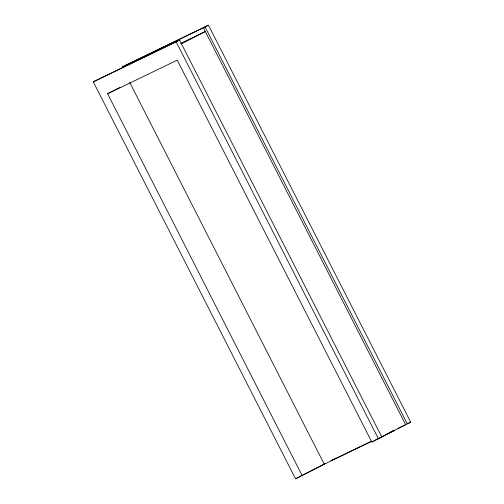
<?xml version="1.0" encoding="UTF-8"?>
<svg xmlns="http://www.w3.org/2000/svg" width="504" height="504" viewBox="0 0 504 504"><rect width="100%" height="100%" fill="white"/><g stroke="black" fill="none" stroke-linecap="round" stroke-linejoin="round"><path stroke-width="0.76" d="M371.385 441.473L324.267 464.209L295.546 478.8L93.284 81.837L179.569 40.099L381.83 437.062L380.174 437.863M93.284 81.837L179.569 40.099M205.059 26.951L208.454 25.2L410.716 422.163L407.314 423.914L205.059 26.951L122.17 66.938L208.454 25.2M181.219 43.968L205.323 31.531L180.678 43.426M302.179 475.6L107.623 93.763L120.047 87.356M295.546 478.8L325.401 463.453M334.461 458.949L331.059 460.7L371.146 441.359M107.623 93.763L177.244 60.178L371.801 442.014L393.889 430.618L386.858 434.013M371.801 442.014L405.657 424.714L203.396 27.752M390.839 431.865L394.355 430.164M397.87 428.469L410.716 422.163M176.173 41.851L378.435 438.814M129.711 82.366L324.267 464.209"/></g></svg>
